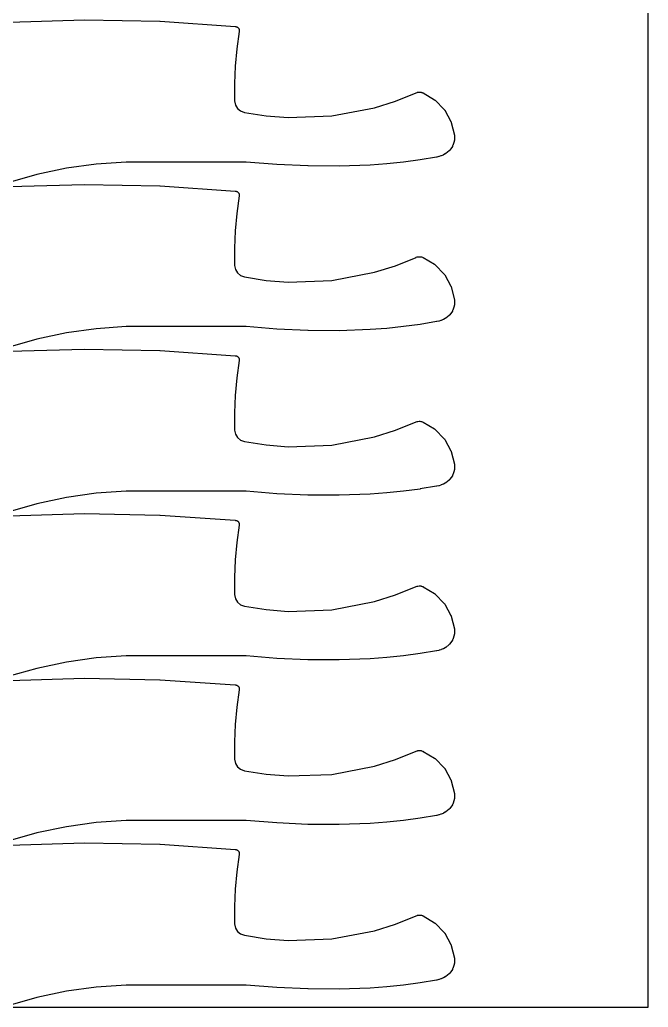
# Model space of a CAD drawing. Header units: metres. Extents: x 0 to 3000, y 0 to 1100.
# Drawn here: x 2634 to 3000, y 0 to 574 of the extents above; entities that cross this region are included whole.
import ezdxf

# ---------------------------------------------------------------- set-up
doc = ezdxf.new("R2010")
doc.units = ezdxf.units.M

msp = doc.modelspace()

# ---------------------------------------------------------------- linework, layer by layer
at = {"color": 7}
msp.add_lwpolyline([(0, 0), (3000, 0), (3000, 1100), (0, 1100), (0, 0)], close=True, dxfattribs=at)
at = {"color": 1}
for points in [[(2628.12, 573.08), (2671.95, 574.39), (2672.05, 574.39), (2715.88, 573.53), (2715.98, 573.53), (2759.75, 570.51), (2759.78, 570.51), (2759.81, 570.51), (2759.87, 570.5), (2759.94, 570.49), (2759.97, 570.48), (2760, 570.48), (2760.1, 570.46), (2760.3, 570.41), (2760.49, 570.34), (2760.58, 570.3), (2760.77, 570.21), (2760.94, 570.1), (2761.02, 570.04), (2761.19, 569.92), (2761.33, 569.78), (2761.41, 569.7), (2761.54, 569.55), (2761.66, 569.38), (2761.71, 569.29), (2761.81, 569.11), (2761.89, 568.92), (2761.92, 568.83), (2761.98, 568.63), (2762.02, 568.44), (2762.04, 568.33), (2762.06, 568.13), (2762.06, 567.93), (2762.05, 567.82), (2762.04, 567.75), (2762.04, 567.67), (2760.64, 557.55), (2759.73, 547.44), (2759.28, 537.29), (2759.31, 527.28), (2759.82, 524.82), (2759.82, 524.82), (2761, 522.86), (2762.78, 521.42), (2765.17, 520.58), (2777.72, 518.57), (2790.4, 517.54), (2815.83, 518.45), (2840.81, 523.27), (2852.94, 527.11), (2864.89, 531.95), (2864.95, 531.97), (2865.01, 531.99), (2865.6, 532.19), (2865.8, 532.24), (2866.01, 532.28), (2866.62, 532.35), (2866.82, 532.36), (2867.03, 532.35), (2867.64, 532.29), (2867.84, 532.26), (2868.04, 532.21), (2868.64, 532.03), (2868.68, 532.02), (2868.71, 532), (2868.77, 531.98), (2868.82, 531.96), (2868.86, 531.94), (2868.9, 531.93), (2868.95, 531.9), (2869, 531.88), (2869.03, 531.86), (2869.07, 531.84), (2875.63, 527.93), (2875.78, 527.83), (2875.92, 527.72), (2876.04, 527.6), (2881.26, 522.2), (2881.38, 522.07), (2881.48, 521.93), (2881.57, 521.78), (2885.21, 515.22), (2885.29, 515.06), (2885.36, 514.89), (2885.41, 514.73), (2887.23, 507.31), (2887.24, 507.23), (2887.26, 507.15), (2887.26, 507.13), (2887.27, 507.12), (2887.27, 507.04), (2887.28, 506.96), (2887.28, 506.94), (2887.28, 506.92), (2887.28, 506.84), (2887.29, 506.76), (2887.19, 504.17), (2887.17, 503.98), (2887.14, 503.79), (2887.08, 503.61), (2886.27, 501.2), (2886.2, 501.03), (2886.12, 500.86), (2886.02, 500.7), (2884.56, 498.61), (2884.45, 498.46), (2884.31, 498.32), (2884.17, 498.2), (2882.15, 496.58), (2882.07, 496.53), (2882, 496.48), (2881.99, 496.47), (2881.99, 496.47), (2881.91, 496.42), (2881.83, 496.38), (2880.79, 495.83), (2880.63, 495.75), (2879.54, 495.3), (2879.38, 495.24), (2878.26, 494.88), (2878.09, 494.84), (2876.94, 494.58), (2876.89, 494.57), (2876.83, 494.55), (2867.29, 492.98), (2867.23, 492.97), (2857.65, 491.67), (2857.6, 491.66), (2847.98, 490.65), (2847.92, 490.64), (2838.28, 489.91), (2838.24, 489.91), (2838.2, 489.9), (2820.18, 489.28), (2820.1, 489.28), (2802.08, 489.37), (2802, 489.37), (2783.99, 490.17), (2783.91, 490.18), (2766.03, 491.68), (2696.26, 491.68), (2678.78, 490.45), (2661.44, 488.01), (2644.32, 484.38), (2627.41, 479.55)], [(2628.12, 477.34), (2671.95, 478.64), (2672.05, 478.64), (2715.88, 477.78), (2715.98, 477.78), (2759.75, 474.76), (2759.78, 474.76), (2759.81, 474.76), (2759.87, 474.75), (2759.94, 474.74), (2759.97, 474.73), (2760, 474.73), (2760.1, 474.71), (2760.3, 474.66), (2760.49, 474.59), (2760.58, 474.55), (2760.77, 474.46), (2760.94, 474.35), (2761.02, 474.3), (2761.19, 474.17), (2761.33, 474.03), (2761.41, 473.96), (2761.54, 473.8), (2761.66, 473.63), (2761.71, 473.54), (2761.81, 473.36), (2761.89, 473.18), (2761.92, 473.08), (2761.98, 472.89), (2762.02, 472.69), (2762.04, 472.59), (2762.06, 472.38), (2762.06, 472.18), (2762.05, 472.08), (2762.04, 472), (2762.04, 471.92), (2760.64, 461.81), (2759.73, 451.69), (2759.28, 441.55), (2759.31, 431.54), (2759.82, 429.07), (2759.82, 429.07), (2761, 427.12), (2762.78, 425.67), (2765.17, 424.83), (2777.72, 422.82), (2790.4, 421.79), (2815.83, 422.7), (2840.81, 427.52), (2852.94, 431.36), (2864.89, 436.2), (2864.95, 436.22), (2865.01, 436.25), (2865.6, 436.44), (2865.8, 436.5), (2866.01, 436.53), (2866.62, 436.6), (2866.82, 436.61), (2867.03, 436.6), (2867.64, 436.55), (2867.84, 436.52), (2868.04, 436.47), (2868.64, 436.28), (2868.68, 436.27), (2868.71, 436.26), (2868.77, 436.23), (2868.82, 436.21), (2868.86, 436.2), (2868.9, 436.18), (2868.95, 436.15), (2869, 436.13), (2869.03, 436.11), (2869.07, 436.09), (2875.63, 432.18), (2875.78, 432.09), (2875.92, 431.98), (2876.04, 431.85), (2881.26, 426.46), (2881.38, 426.33), (2881.48, 426.19), (2881.57, 426.04), (2885.21, 419.47), (2885.29, 419.31), (2885.36, 419.15), (2885.41, 418.98), (2887.23, 411.56), (2887.24, 411.48), (2887.26, 411.4), (2887.26, 411.39), (2887.27, 411.37), (2887.27, 411.29), (2887.28, 411.21), (2887.28, 411.19), (2887.28, 411.18), (2887.28, 411.09), (2887.29, 411.01), (2887.19, 408.42), (2887.17, 408.23), (2887.14, 408.04), (2887.08, 407.86), (2886.27, 405.45), (2886.2, 405.28), (2886.12, 405.11), (2886.02, 404.95), (2884.56, 402.87), (2884.45, 402.72), (2884.31, 402.58), (2884.17, 402.45), (2882.15, 400.84), (2882.07, 400.78), (2882, 400.73), (2881.99, 400.73), (2881.99, 400.72), (2881.91, 400.68), (2881.83, 400.63), (2880.79, 400.08), (2880.63, 400.01), (2879.54, 399.55), (2879.38, 399.49), (2878.26, 399.13), (2878.09, 399.09), (2876.94, 398.83), (2876.89, 398.82), (2876.83, 398.81), (2867.29, 397.23), (2867.23, 397.22), (2857.65, 395.92), (2857.6, 395.91), (2847.98, 394.9), (2847.92, 394.89), (2838.28, 394.16), (2838.24, 394.16), (2838.2, 394.16), (2820.18, 393.54), (2820.1, 393.54), (2802.08, 393.62), (2802, 393.63), (2783.99, 394.43), (2783.91, 394.43), (2766.03, 395.93), (2696.26, 395.93), (2678.78, 394.7), (2661.44, 392.26), (2644.32, 388.63), (2627.41, 383.8)], [(2628.12, 381.59), (2671.95, 382.89), (2672.05, 382.89), (2715.88, 382.03), (2715.98, 382.03), (2759.75, 379.01), (2759.78, 379.01), (2759.81, 379.01), (2759.87, 379), (2759.94, 378.99), (2759.97, 378.99), (2760, 378.98), (2760.1, 378.96), (2760.3, 378.91), (2760.49, 378.84), (2760.58, 378.8), (2760.77, 378.71), (2760.94, 378.61), (2761.02, 378.55), (2761.19, 378.42), (2761.33, 378.28), (2761.41, 378.21), (2761.54, 378.05), (2761.66, 377.88), (2761.71, 377.8), (2761.81, 377.62), (2761.89, 377.43), (2761.92, 377.33), (2761.98, 377.14), (2762.02, 376.94), (2762.04, 376.84), (2762.06, 376.64), (2762.06, 376.43), (2762.05, 376.33), (2762.04, 376.25), (2762.04, 376.17), (2760.64, 366.06), (2759.73, 355.94), (2759.28, 345.8), (2759.31, 335.79), (2759.82, 333.32), (2759.82, 333.32), (2761, 331.37), (2762.78, 329.92), (2765.17, 329.08), (2777.72, 327.07), (2790.4, 326.05), (2815.83, 326.95), (2840.81, 331.77), (2852.94, 335.61), (2864.89, 340.45), (2864.95, 340.47), (2865.01, 340.5), (2865.6, 340.69), (2865.8, 340.75), (2866.01, 340.78), (2866.62, 340.85), (2866.82, 340.86), (2867.03, 340.85), (2867.64, 340.8), (2867.84, 340.77), (2868.04, 340.72), (2868.64, 340.53), (2868.68, 340.52), (2868.71, 340.51), (2868.77, 340.49), (2868.82, 340.47), (2868.86, 340.45), (2868.9, 340.43), (2868.95, 340.41), (2869, 340.38), (2869.03, 340.36), (2869.07, 340.34), (2875.63, 336.43), (2875.78, 336.34), (2875.92, 336.23), (2876.04, 336.11), (2881.26, 330.71), (2881.38, 330.58), (2881.48, 330.44), (2881.57, 330.29), (2885.21, 323.72), (2885.29, 323.56), (2885.36, 323.4), (2885.41, 323.23), (2887.23, 315.82), (2887.24, 315.74), (2887.26, 315.65), (2887.26, 315.64), (2887.27, 315.62), (2887.27, 315.54), (2887.28, 315.46), (2887.28, 315.44), (2887.28, 315.43), (2887.28, 315.35), (2887.29, 315.26), (2887.19, 312.68), (2887.17, 312.48), (2887.14, 312.3), (2887.08, 312.11), (2886.27, 309.71), (2886.2, 309.53), (2886.12, 309.36), (2886.02, 309.2), (2884.56, 307.12), (2884.45, 306.97), (2884.31, 306.83), (2884.17, 306.7), (2882.15, 305.09), (2882.07, 305.03), (2882, 304.98), (2881.99, 304.98), (2881.99, 304.97), (2881.91, 304.93), (2881.83, 304.88), (2880.79, 304.33), (2880.63, 304.26), (2879.54, 303.8), (2879.38, 303.74), (2878.26, 303.39), (2878.09, 303.34), (2876.94, 303.08), (2876.89, 303.07), (2876.83, 303.06), (2867.29, 301.48), (2867.23, 301.47), (2857.65, 300.17), (2857.6, 300.17), (2847.98, 299.15), (2847.92, 299.15), (2838.28, 298.41), (2838.24, 298.41), (2838.2, 298.41), (2820.18, 297.79), (2820.1, 297.79), (2802.08, 297.88), (2802, 297.88), (2783.99, 298.68), (2783.91, 298.68), (2766.03, 300.18), (2696.26, 300.18), (2678.78, 298.95), (2661.44, 296.52), (2644.32, 292.89), (2627.41, 288.05)], [(2628.12, 285.84), (2671.95, 287.14), (2672.05, 287.14), (2715.88, 286.29), (2715.98, 286.28), (2759.75, 283.27), (2759.78, 283.26), (2759.81, 283.26), (2759.87, 283.25), (2759.94, 283.24), (2759.97, 283.24), (2760, 283.23), (2760.1, 283.21), (2760.3, 283.16), (2760.49, 283.09), (2760.58, 283.05), (2760.77, 282.96), (2760.94, 282.86), (2761.02, 282.8), (2761.19, 282.68), (2761.33, 282.53), (2761.41, 282.46), (2761.54, 282.3), (2761.66, 282.14), (2761.71, 282.05), (2761.81, 281.87), (2761.89, 281.68), (2761.92, 281.59), (2761.98, 281.39), (2762.02, 281.19), (2762.04, 281.09), (2762.06, 280.89), (2762.06, 280.68), (2762.05, 280.58), (2762.04, 280.5), (2762.04, 280.42), (2760.64, 270.31), (2759.73, 260.2), (2759.28, 250.05), (2759.31, 240.04), (2759.82, 237.57), (2759.82, 237.57), (2761, 235.62), (2762.78, 234.17), (2765.17, 233.33), (2777.72, 231.32), (2790.4, 230.3), (2815.83, 231.2), (2840.81, 236.02), (2852.94, 239.86), (2864.89, 244.71), (2864.95, 244.73), (2865.01, 244.75), (2865.6, 244.95), (2865.8, 245), (2866.01, 245.03), (2866.62, 245.1), (2866.82, 245.12), (2867.03, 245.11), (2867.64, 245.05), (2867.84, 245.02), (2868.04, 244.97), (2868.64, 244.79), (2868.68, 244.77), (2868.71, 244.76), (2868.77, 244.74), (2868.82, 244.72), (2868.86, 244.7), (2868.9, 244.69), (2868.95, 244.66), (2869, 244.63), (2869.03, 244.61), (2869.07, 244.59), (2875.63, 240.69), (2875.78, 240.59), (2875.92, 240.48), (2876.04, 240.36), (2881.26, 234.96), (2881.38, 234.83), (2881.48, 234.69), (2881.57, 234.54), (2885.21, 227.97), (2885.29, 227.82), (2885.36, 227.65), (2885.41, 227.48), (2887.23, 220.07), (2887.24, 219.99), (2887.26, 219.91), (2887.26, 219.89), (2887.27, 219.88), (2887.27, 219.79), (2887.28, 219.71), (2887.28, 219.7), (2887.28, 219.68), (2887.28, 219.6), (2887.29, 219.52), (2887.19, 216.93), (2887.17, 216.74), (2887.14, 216.55), (2887.08, 216.36), (2886.27, 213.96), (2886.2, 213.78), (2886.12, 213.61), (2886.02, 213.45), (2884.56, 211.37), (2884.45, 211.22), (2884.31, 211.08), (2884.17, 210.95), (2882.15, 209.34), (2882.07, 209.29), (2882, 209.23), (2881.99, 209.23), (2881.99, 209.23), (2881.91, 209.18), (2881.83, 209.13), (2880.79, 208.59), (2880.63, 208.51), (2879.54, 208.06), (2879.38, 208), (2878.26, 207.64), (2878.09, 207.59), (2876.94, 207.33), (2876.89, 207.32), (2876.83, 207.31), (2867.29, 205.73), (2867.23, 205.72), (2857.65, 204.43), (2857.6, 204.42), (2847.98, 203.4), (2847.92, 203.4), (2838.28, 202.67), (2838.24, 202.66), (2838.2, 202.66), (2820.18, 202.04), (2820.1, 202.04), (2802.08, 202.13), (2802, 202.13), (2783.99, 202.93), (2783.91, 202.94), (2766.03, 204.44), (2696.26, 204.44), (2678.78, 203.21), (2661.44, 200.77), (2644.32, 197.14), (2627.41, 192.31)], [(2628.12, 190.09), (2671.95, 191.4), (2672.05, 191.4), (2715.88, 190.54), (2715.98, 190.53), (2759.75, 187.52), (2759.78, 187.52), (2759.81, 187.51), (2759.87, 187.5), (2759.94, 187.5), (2759.97, 187.49), (2760, 187.49), (2760.1, 187.47), (2760.3, 187.42), (2760.49, 187.35), (2760.58, 187.31), (2760.77, 187.22), (2760.94, 187.11), (2761.02, 187.05), (2761.19, 186.93), (2761.33, 186.79), (2761.41, 186.71), (2761.54, 186.56), (2761.66, 186.39), (2761.71, 186.3), (2761.81, 186.12), (2761.89, 185.93), (2761.92, 185.84), (2761.98, 185.64), (2762.02, 185.44), (2762.04, 185.34), (2762.06, 185.14), (2762.06, 184.94), (2762.05, 184.83), (2762.04, 184.75), (2762.04, 184.68), (2760.64, 174.56), (2759.73, 164.45), (2759.28, 154.3), (2759.31, 144.29), (2759.82, 141.83), (2759.82, 141.83), (2761, 139.87), (2762.78, 138.43), (2765.17, 137.58), (2777.72, 135.58), (2790.4, 134.55), (2815.83, 135.46), (2840.81, 140.27), (2852.94, 144.12), (2864.89, 148.96), (2864.95, 148.98), (2865.01, 149), (2865.6, 149.2), (2865.8, 149.25), (2866.01, 149.29), (2866.62, 149.36), (2866.82, 149.37), (2867.03, 149.36), (2867.64, 149.3), (2867.84, 149.27), (2868.04, 149.22), (2868.64, 149.04), (2868.68, 149.02), (2868.71, 149.01), (2868.77, 148.99), (2868.82, 148.97), (2868.86, 148.95), (2868.9, 148.94), (2868.95, 148.91), (2869, 148.89), (2869.03, 148.87), (2869.07, 148.85), (2875.63, 144.94), (2875.78, 144.84), (2875.92, 144.73), (2876.04, 144.61), (2881.26, 139.21), (2881.38, 139.08), (2881.48, 138.94), (2881.57, 138.79), (2885.21, 132.23), (2885.29, 132.07), (2885.36, 131.9), (2885.41, 131.73), (2887.23, 124.32), (2887.24, 124.24), (2887.26, 124.16), (2887.26, 124.14), (2887.27, 124.13), (2887.27, 124.05), (2887.28, 123.96), (2887.28, 123.95), (2887.28, 123.93), (2887.28, 123.85), (2887.29, 123.77), (2887.19, 121.18), (2887.17, 120.99), (2887.14, 120.8), (2887.08, 120.62), (2886.27, 118.21), (2886.2, 118.03), (2886.12, 117.86), (2886.02, 117.7), (2884.56, 115.62), (2884.45, 115.47), (2884.31, 115.33), (2884.17, 115.21), (2882.15, 113.59), (2882.07, 113.54), (2882, 113.49), (2881.99, 113.48), (2881.99, 113.48), (2881.91, 113.43), (2881.83, 113.39), (2880.79, 112.84), (2880.63, 112.76), (2879.54, 112.31), (2879.38, 112.25), (2878.26, 111.89), (2878.09, 111.84), (2876.94, 111.58), (2876.89, 111.57), (2876.83, 111.56), (2867.29, 109.98), (2867.23, 109.98), (2857.65, 108.68), (2857.6, 108.67), (2847.98, 107.66), (2847.92, 107.65), (2838.28, 106.92), (2838.24, 106.92), (2838.2, 106.91), (2820.18, 106.29), (2820.1, 106.29), (2802.08, 106.38), (2802, 106.38), (2783.99, 107.18), (2783.91, 107.19), (2766.03, 108.69), (2696.26, 108.69), (2678.78, 107.46), (2661.44, 105.02), (2644.32, 101.39), (2627.41, 96.56)], [(2628.12, 94.35), (2671.95, 95.65), (2672.05, 95.65), (2715.88, 94.79), (2715.98, 94.79), (2759.75, 91.77), (2759.78, 91.77), (2759.81, 91.77), (2759.87, 91.76), (2759.94, 91.75), (2759.97, 91.74), (2760, 91.74), (2760.1, 91.72), (2760.3, 91.67), (2760.49, 91.6), (2760.58, 91.56), (2760.77, 91.47), (2760.94, 91.36), (2761.02, 91.3), (2761.19, 91.18), (2761.33, 91.04), (2761.41, 90.96), (2761.54, 90.81), (2761.66, 90.64), (2761.71, 90.55), (2761.81, 90.37), (2761.89, 90.19), (2761.92, 90.09), (2761.98, 89.9), (2762.02, 89.7), (2762.04, 89.6), (2762.06, 89.39), (2762.06, 89.19), (2762.05, 89.09), (2762.04, 89.01), (2762.04, 88.93), (2760.64, 78.81), (2759.73, 68.7), (2759.28, 58.55), (2759.31, 48.54), (2759.82, 46.08), (2759.82, 46.08), (2761, 44.13), (2762.78, 42.68), (2765.17, 41.84), (2777.72, 39.83), (2790.4, 38.8), (2815.83, 39.71), (2840.81, 44.53), (2852.94, 48.37), (2864.89, 53.21), (2864.95, 53.23), (2865.01, 53.25), (2865.6, 53.45), (2865.8, 53.5), (2866.01, 53.54), (2866.62, 53.61), (2866.82, 53.62), (2867.03, 53.61), (2867.64, 53.55), (2867.84, 53.52), (2868.04, 53.47), (2868.64, 53.29), (2868.68, 53.28), (2868.71, 53.26), (2868.77, 53.24), (2868.82, 53.22), (2868.86, 53.21), (2868.9, 53.19), (2868.95, 53.16), (2869, 53.14), (2869.03, 53.12), (2869.07, 53.1), (2875.63, 49.19), (2875.78, 49.09), (2875.92, 48.98), (2876.04, 48.86), (2881.26, 43.47), (2881.38, 43.33), (2881.48, 43.19), (2881.57, 43.05), (2885.21, 36.48), (2885.29, 36.32), (2885.36, 36.16), (2885.41, 35.99), (2887.23, 28.57), (2887.24, 28.49), (2887.26, 28.41), (2887.26, 28.4), (2887.27, 28.38), (2887.27, 28.3), (2887.28, 28.22), (2887.28, 28.2), (2887.28, 28.18), (2887.28, 28.1), (2887.29, 28.02), (2887.19, 25.43), (2887.17, 25.24), (2887.14, 25.05), (2887.08, 24.87), (2886.27, 22.46), (2886.2, 22.29), (2886.12, 22.12), (2886.02, 21.96), (2884.56, 19.88), (2884.45, 19.72), (2884.31, 19.58), (2884.17, 19.46), (2882.15, 17.84), (2882.07, 17.79), (2882, 17.74), (2881.99, 17.73), (2881.99, 17.73), (2881.91, 17.68), (2881.83, 17.64), (2880.79, 17.09), (2880.63, 17.02), (2879.54, 16.56), (2879.38, 16.5), (2878.26, 16.14), (2878.09, 16.1), (2876.94, 15.84), (2876.89, 15.83), (2876.83, 15.81), (2867.29, 14.24), (2867.23, 14.23), (2857.65, 12.93), (2857.6, 12.92), (2847.98, 11.91), (2847.92, 11.9), (2838.28, 11.17), (2838.24, 11.17), (2838.2, 11.17), (2820.18, 10.55), (2820.1, 10.54), (2802.08, 10.63), (2802, 10.64), (2783.99, 11.44), (2783.91, 11.44), (2766.03, 12.94), (2696.26, 12.94), (2678.78, 11.71), (2661.44, 9.27), (2644.32, 5.64), (2627.41, 0.81)]]:
    msp.add_lwpolyline(points, dxfattribs=at)

doc.saveas('drawing.dxf')
